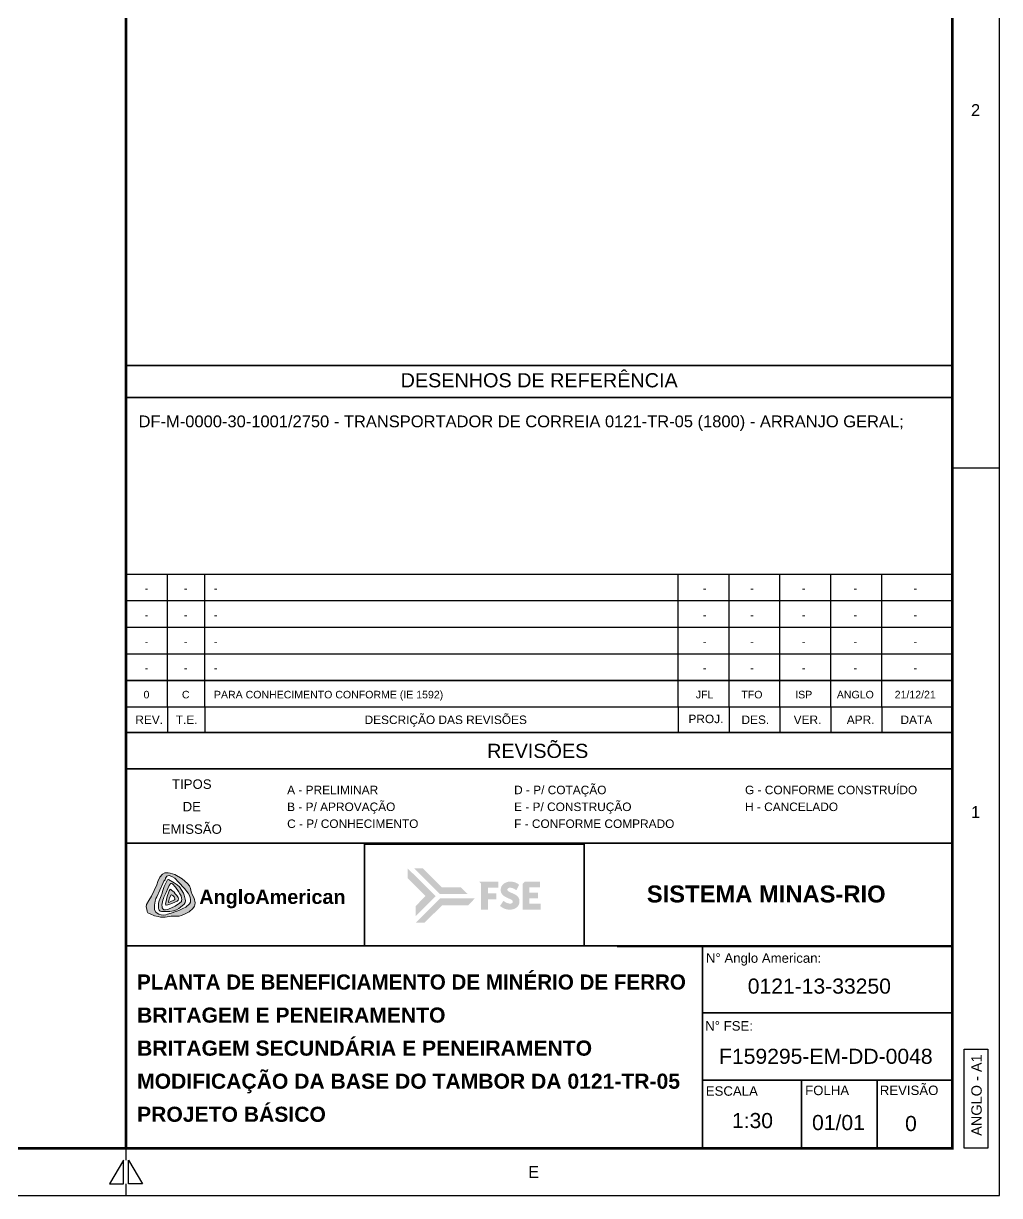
# Model space of a CAD drawing. Header units: millimetres. Extents: x -16232 to 52632, y -3739 to 20678.
# Drawn here: x 19028 to 25230, y 0 to 7444 of the extents above; entities that cross this region are included whole.
import ezdxf
from ezdxf.enums import TextEntityAlignment as Align

# ---------------------------------------------------------------- set-up
doc = ezdxf.new("R2010")
doc.units = ezdxf.units.MM
doc.header["$LTSCALE"] = 300
doc.header["$MEASUREMENT"] = 0
doc.linetypes.add('CENTER2', pattern=[1.125, 0.75, -0.125, 0.125, -0.125])
for name, color, linetype in [('EM-PJ-TEXTO', 7, 'Continuous'), ('PD-GR-formato', 7, 'Continuous'), ('PD-GR-formato texto', 7, 'CENTER2')]:
    doc.layers.add(name, color=color, linetype=linetype)
doc.styles.add('Anglo', font='arialbd.ttf')
doc.styles.add('PADRAO ANGLO', font='arial.ttf')
doc.styles.add('PADRAO ANGLO NEG', font='arialbd.ttf')

# ---------------------------------------------------------------- blocks, each defined once
blk = doc.blocks.new('FORMATO_A1')
for p, q in [((841, 0), (841, 594)), ((841, 154), (831, 154)), ((656, 10), (656, 7.5)), ((656, 2.5), (656, 0)), ((0, 0), (841, 0))]:
    blk.add_line(p, q)
at = {"const_width": 0.6}
blk.add_lwpolyline([(831, 584), (25, 584), (25, 10), (831, 10)], close=True, dxfattribs=at)
for points in [[(833.5, 10), (833.5, 30.98), (838.5, 30.98), (838.5, 10)], [(655.5, 7.5), (652.5, 2.5), (655.5, 2.5)], [(656.5, 7.5), (659.5, 2.5), (656.5, 2.5)]]:
    blk.add_lwpolyline(points, close=True)
at = {"style": 'PADRAO ANGLO'}
for s, p in [('2', (835.92, 229.82)), ('1', (835.92, 81.2)), ('E', (742.34, 5))]:
    blk.add_text(s, height=2.5, dxfattribs=at).set_placement(p, align=Align.MIDDLE)
blk.add_text('ANGLO - A1', height=2.2, rotation=90, dxfattribs=at).set_placement((837.22, 12.64))
blk = doc.blocks.new('CARIMBO REVISÃO')
at = {"layer": 'PD-GR-formato', "flags": 128}
for points in [[(874.78, 103.45), (874.78, 98.03)], [(882.72, 103.45), (882.72, 98.03)], [(982.93, 103.45), (982.93, 98.03)], [(993.71, 103.45), (993.71, 98.03)], [(1004.5, 103.45), (1004.5, 98.03)], [(1015.28, 103.45), (1015.28, 98.03)], [(1026.07, 103.45), (1026.07, 98.03)]]:
    blk.add_lwpolyline(points, dxfattribs=at)
at = {"layer": 'PD-GR-formato', "const_width": 0.35, "flags": 128}
blk.add_lwpolyline([(866, 98.03), (1041, 98.03)], dxfattribs=at)
at = {"layer": 'PD-GR-formato', "style": 'PADRAO ANGLO'}
for s, p in [('DESCRIÇÃO DAS REVISÕES', (916.53, 99.82)), ('PROJ.', (985.11, 100.01)), ('REV.', (867.98, 99.83)), ('T.E.', (876.55, 99.83)), ('DES.', (996.35, 99.83)), ('VER.', (1007.4, 99.83)), ('APR.', (1018.64, 99.83)), ('DATA', (1030.02, 99.83))]:
    blk.add_text(s, height=1.8, dxfattribs=at).set_placement(p)
blk.add_text('REVISÕES', height=3, dxfattribs=at).set_placement((953.19, 92.64), align=Align.CENTER)
blk = doc.blocks.new('TÁBUA REVISÃO')
at = {"layer": 'PD-GR-formato'}
for p, q in [((874.78, 103.45), (874.78, 109.08)), ((882.72, 103.45), (882.72, 109.08)), ((982.93, 103.45), (982.93, 109.08)), ((993.71, 103.45), (993.71, 109.08)), ((1004.5, 103.45), (1004.5, 109.08)), ((1015.28, 103.45), (1015.28, 109.08)), ((1026.07, 103.45), (1026.07, 109.08))]:
    blk.add_line(p, q, dxfattribs=at)
at = {"layer": 'PD-GR-formato', "flags": 128}
for points in [[(866, 109.08), (1041, 109.08)], [(866, 103.45), (1041, 103.45)]]:
    blk.add_lwpolyline(points, dxfattribs=at)
at = {"layer": 'PD-GR-formato', "style": 'PADRAO ANGLO'}
for tag, p in [('REV', (867.85, 105.26)), ('TE', (876.78, 105.26)), ('MOTIVO_REVISÃO', (884.63, 105.26)), ('DES', (996.43, 105.26)), ('VERIF', (1007.63, 105.26)), ('APROV', (1018.92, 105.26)), ('DATA', (1029.24, 105.26))]:
    blk.add_attdef(tag, p, '', height=1.6, dxfattribs=at)
blk.add_attdef('PROJ', text='', height=1.6, dxfattribs=at).set_placement((986.29, 105.26), align=Align.MIDDLE_CENTER)
blk = doc.blocks.new('CARIMBO PRINCIPAL')
at = {"layer": 'PD-GR-formato', "lineweight": 15, "true_color": 0x002776}
h = blk.add_hatch(color=166, dxfattribs=at)
h.paths.add_polyline_path([(667.92, 67.02), (666.36, 67.94), (665.39, 68.27), (664.91, 68.35), (664.2, 68.3), (663.72, 68.03), (663.18, 67.38), (662.77, 66.49), (662.51, 65.81), (661.38, 63.37), (660.82, 62.49), (660.31, 61.63), (660.28, 61.09), (660.39, 60.63), (660.46, 60.17), (660.65, 59.88), (661.11, 59.61), (662.05, 59.22), (662.83, 59.11), (663.29, 58.96), (663.89, 58.92), (664.32, 58.94), (665.13, 59.05), (665.56, 59.15), (666.41, 59.16), (667.24, 59.15), (667.74, 59.28), (668.53, 59.63), (669.37, 60.1), (670.15, 60.79), (670.5, 61.27), (670.59, 61.54), (670.63, 62), (670.45, 62.94), (670.05, 63.77), (669.83, 64.29), (669.67, 65.02), (669.45, 65.6), (669.05, 66.08)])
h.paths.add_polyline_path([(668.41, 65.01), (669.19, 64.02), (669.45, 63.5), (669.59, 63.09), (669.64, 62.7), (669.69, 62.36), (669.66, 62.11), (669.44, 61.78), (668.67, 61.08), (668.01, 60.78), (667.16, 60.34), (666.54, 60.12), (665.59, 59.79), (664.79, 59.57), (664.42, 59.46), (663.94, 59.39), (663.42, 59.41), (662.93, 59.55), (662.61, 59.77), (662.31, 60.01), (662.07, 60.47), (662.04, 60.95), (662.04, 61.5), (662.21, 62.3), (662.34, 62.91), (662.53, 63.22), (663.79, 66.06), (664.03, 66.53), (664.27, 66.84), (664.37, 67.18), (664.48, 67.41), (664.64, 67.6), (664.87, 67.7), (665.12, 67.75), (665.36, 67.69), (665.83, 67.48), (666.33, 67.16), (667.15, 66.33)], flags=16)
at = {"layer": 'PD-GR-formato', "true_color": 0x808080}
h = blk.add_hatch(color=8, dxfattribs=at)
h.dxf.hatch_style = 1
h.paths.add_polyline_path([(721.57, 63.39), (715.65, 69.27), (715.65, 67.18), (719.44, 63.4), (717.32, 61.27), (717.32, 59.15)])
at = {"layer": 'PD-GR-formato', "true_color": 0x1a457d}
h = blk.add_hatch(color=156, dxfattribs=at)
h.dxf.hatch_style = 1
h.paths.add_polyline_path([(726.9, 65.27), (722.87, 65.27), (718.86, 69.29), (717.04, 69.29), (722.48, 63.86), (728.34, 63.86)])
at = {"layer": 'PD-GR-formato', "lineweight": 15, "true_color": 0x002776}
h = blk.add_hatch(color=166, dxfattribs=at)
h.paths.add_polyline_path([(662.91, 61.89), (662.88, 61.24), (662.89, 60.78), (662.96, 60.6), (663.06, 60.41), (663.27, 60.23), (663.55, 60.16), (663.7, 60.13), (664.33, 60.12), (665.26, 60.16), (666.07, 60.31), (666.7, 60.47), (667.22, 60.8), (667.57, 61.07), (668.34, 61.7), (668.56, 62.03), (668.61, 62.38), (668.56, 62.76), (668.34, 63.6), (668.2, 64.05), (667.34, 65.34), (666.82, 65.76), (666.23, 66.22), (665.03, 66.9), (664.81, 66.83), (664.08, 65.43), (663.75, 64.4), (663.64, 64), (663.45, 63.46), (663.01, 62.41)])
h.paths.add_polyline_path([(663.62, 61.49), (663.82, 62.51), (663.93, 62.92), (664.04, 63.19), (664.48, 64.14), (664.85, 65.01), (665.15, 65.63), (665.33, 65.93), (665.43, 66.05), (665.53, 66.09), (665.64, 66.07), (665.83, 66.01), (666.49, 65.28), (667.15, 64.37), (667.38, 63.85), (667.66, 63.42), (667.78, 62.93), (667.8, 62.69), (667.79, 62.47), (667.75, 62.28), (667.36, 61.87), (666.39, 61.27), (665.03, 60.66), (664.76, 60.54), (664.39, 60.49), (664.19, 60.5), (664.04, 60.5), (663.84, 60.64), (663.67, 60.88), (663.64, 61.16)], flags=16)
at = {"layer": 'PD-GR-formato', "lineweight": 15, "true_color": 0xc60c30}
h = blk.add_hatch(color=242, dxfattribs=at)
h.paths.add_polyline_path([(665.66, 64.65), (665.47, 64.81), (665.37, 64.84), (665.34, 64.81), (665.29, 64.74), (665.16, 64.5), (664.72, 63.32), (664.43, 62.05), (664.36, 61.68), (664.43, 61.54), (664.5, 61.5), (664.83, 61.58), (665.3, 61.72), (665.88, 61.91), (666.81, 62.32), (667.06, 62.53), (667.12, 62.79), (667.02, 63.07), (666.74, 63.5), (666.39, 63.87), (666.17, 64.2)])
h.paths.add_polyline_path([(665.58, 63.68), (665.65, 63.69), (665.9, 63.49), (666.17, 63.24), (666.29, 63.03), (666.37, 62.83), (666.37, 62.71), (666.25, 62.6), (665.25, 62.1), (665.03, 62.07), (665, 62.15), (665.21, 63.01)], flags=16)
at = {"layer": 'PD-GR-formato', "true_color": 0x1a457d}
h = blk.add_hatch(color=156, dxfattribs=at)
h.dxf.hatch_style = 1
h.paths.add_polyline_path([(734.46, 63.96), (732.65, 63.96), (732.65, 65.2), (734.84, 65.2), (734.84, 66.46), (730.76, 66.46), (731.17, 66.05), (731.17, 60.53), (732.65, 60.53), (732.65, 62.69), (734.46, 62.69)])
h = blk.add_hatch(color=156, dxfattribs=at)
h.dxf.hatch_style = 1
edge = h.paths.add_edge_path()
edge.add_spline(control_points=[(735.21, 61.32), (735.42, 61.16), (735.78, 60.89), (736.34, 60.65), (736.83, 60.54), (737.31, 60.53), (737.77, 60.55), (738.18, 60.67), (738.55, 60.85), (738.84, 61.09), (739.1, 61.38), (739.26, 61.74), (739.34, 62.17), (739.34, 62.62), (739.15, 63.05), (738.92, 63.39), (738.54, 63.65), (738.19, 63.83), (737.77, 64.03), (737.44, 64.17), (737.14, 64.29), (736.98, 64.42), (736.85, 64.54), (736.75, 64.7), (736.78, 64.87), (736.86, 65.03), (737.05, 65.13), (737.28, 65.18), (737.55, 65.17), (737.81, 65.11), (738.03, 65.02), (738.19, 64.95), (738.28, 64.9), (738.68, 64.64)], knot_values=[0, 0, 0, 0, 3.859628, 6.353358, 8.791783, 11.089665, 13.242058, 15.439781, 17.11739, 19.146438, 20.865454, 22.7235, 24.782012, 27.095268, 29.096025, 31.37984, 32.937911, 35.623208, 37.095442, 39.558965, 40.896671, 41.640829, 42.582528, 43.465589, 44.114001, 45.009567, 45.892199, 47.08564, 48.342404, 49.84419, 50.842697, 51.74046, 52.356017, 52.356017, 52.356017, 52.356017], degree=3, periodic=0)
edge.add_line((738.68, 64.64), (739.25, 65.8))
edge.add_spline(control_points=[(739.25, 65.8), (739.11, 65.91), (738.83, 66.13), (738.35, 66.33), (737.86, 66.44), (737.38, 66.47), (736.92, 66.43), (736.51, 66.31), (736.14, 66.13), (735.85, 65.89), (735.59, 65.6), (735.43, 65.24), (735.35, 64.81), (735.36, 64.36), (735.53, 63.92), (735.81, 63.62), (736.14, 63.32), (736.5, 63.15), (736.92, 62.95), (737.25, 62.8), (737.55, 62.69), (737.71, 62.56), (737.84, 62.44), (737.94, 62.28), (737.91, 62.11), (737.83, 61.95), (737.64, 61.85), (737.41, 61.8), (737.14, 61.81), (736.88, 61.87), (736.66, 61.96), (736.49, 62.03), (736.36, 62.11), (736.23, 62.18), (736.16, 62.23), (735.93, 62.39)], knot_values=[0, 0, 0, 0, 2.545355, 5.039085, 7.477511, 9.775392, 11.927786, 14.125508, 15.803117, 17.832165, 19.551182, 21.409227, 23.46774, 25.780995, 27.781753, 30.119059, 31.594387, 34.279684, 35.751917, 38.215441, 39.553147, 40.297304, 41.239003, 42.122065, 42.770476, 43.666042, 44.548674, 45.742115, 46.99888, 48.500666, 49.499173, 50.396935, 51.20099, 51.738944, 52.438075, 52.438075, 52.438075, 52.438075], degree=3, periodic=0)
edge.add_line((735.93, 62.39), (735.21, 61.32))
h = blk.add_hatch(color=156, dxfattribs=at)
h.dxf.hatch_style = 1
h.paths.add_polyline_path([(741.43, 65.22), (743.7, 65.22), (743.7, 66.46), (740.48, 66.46), (739.99, 65.98), (739.99, 60.53), (743.81, 60.53), (743.81, 61.77), (741.43, 61.77), (741.43, 62.9), (743.24, 62.9), (743.24, 64.14), (741.43, 64.14)])
at = {"layer": 'PD-GR-formato', "true_color": 0x0771a6}
h = blk.add_hatch(color=144, dxfattribs=at)
h.dxf.hatch_style = 1
h.paths.add_polyline_path([(729.88, 62.9), (722.48, 62.9), (717.33, 57.74), (719.21, 57.74), (722.96, 61.47), (728.48, 61.47)])
at = {"layer": 'PD-GR-formato'}
for p, q in [((706.5, 74.4), (753.01, 74.4)), ((831, 52.67), (760, 52.67))]:
    blk.add_line(p, q, dxfattribs=at)
at = {"layer": 'PD-GR-formato', "const_width": 0.35, "flags": 128}
for points in [[(656, 90.31), (831, 90.31)], [(656, 74.6), (831, 74.6)], [(706.5, 74.4), (706.5, 52.67)], [(753.01, 74.4), (753.01, 52.67)], [(656, 52.87), (831, 52.87)], [(778.08, 52.87), (778.08, 10)], [(777.93, 38.65), (831, 38.65)], [(778.08, 24.42), (831, 24.42)], [(799.08, 24.42), (799.08, 10)], [(815.08, 24.42), (815.08, 10)]]:
    blk.add_lwpolyline(points, dxfattribs=at)
at = {"layer": 'PD-GR-formato', "color": 166, "lineweight": 15, "true_color": 0x002776}
for points in [[(663.89, 58.92), (663.29, 58.96), (662.83, 59.11), (662.05, 59.22), (661.11, 59.61), (660.65, 59.88), (660.46, 60.17), (660.39, 60.63), (660.28, 61.09), (660.31, 61.63), (660.82, 62.49), (661.38, 63.37), (662.51, 65.81), (662.77, 66.49), (663.18, 67.38), (663.72, 68.03), (664.2, 68.3), (664.91, 68.35), (665.39, 68.27), (666.36, 67.94), (667.92, 67.02), (669.05, 66.08), (669.45, 65.6), (669.67, 65.02), (669.83, 64.29), (670.05, 63.77), (670.45, 62.94), (670.63, 62), (670.59, 61.54), (670.5, 61.27), (670.15, 60.79), (669.37, 60.1), (668.53, 59.63), (667.74, 59.28), (667.24, 59.15), (666.41, 59.16), (665.56, 59.15), (665.13, 59.05), (664.32, 58.94)], [(664.42, 59.46), (663.94, 59.39), (663.42, 59.41), (662.93, 59.55), (662.61, 59.77), (662.31, 60.01), (662.07, 60.47), (662.04, 60.95), (662.04, 61.5), (662.21, 62.3), (662.34, 62.91), (662.53, 63.22), (663.79, 66.06), (664.03, 66.53), (664.27, 66.84), (664.37, 67.18), (664.48, 67.41), (664.64, 67.6), (664.87, 67.7), (665.12, 67.75), (665.36, 67.69), (665.83, 67.48), (666.33, 67.16), (667.15, 66.33), (668.41, 65.01), (669.19, 64.02), (669.45, 63.5), (669.59, 63.09), (669.64, 62.7), (669.69, 62.36), (669.66, 62.11), (669.44, 61.78), (668.67, 61.08), (668.01, 60.78), (667.16, 60.34), (666.54, 60.12), (665.59, 59.79), (664.79, 59.57)], [(663.55, 60.16), (663.27, 60.23), (663.06, 60.41), (662.96, 60.6), (662.89, 60.78), (662.88, 61.24), (662.91, 61.89), (663.01, 62.41), (663.45, 63.46), (663.64, 64), (663.75, 64.4), (664.08, 65.43), (664.81, 66.83), (665.03, 66.9), (666.23, 66.22), (666.82, 65.76), (667.34, 65.34), (668.2, 64.05), (668.34, 63.6), (668.56, 62.76), (668.61, 62.38), (668.56, 62.03), (668.34, 61.7), (667.57, 61.07), (667.22, 60.8), (666.7, 60.47), (666.07, 60.31), (665.26, 60.16), (664.33, 60.12), (663.7, 60.13)], [(664.04, 60.5), (663.84, 60.64), (663.67, 60.88), (663.64, 61.16), (663.62, 61.49), (663.82, 62.51), (663.93, 62.92), (664.04, 63.19), (664.48, 64.14), (664.85, 65.01), (665.15, 65.63), (665.33, 65.93), (665.43, 66.05), (665.53, 66.09), (665.64, 66.07), (665.83, 66.01), (666.49, 65.28), (667.15, 64.37), (667.38, 63.85), (667.66, 63.42), (667.78, 62.93), (667.8, 62.69), (667.79, 62.47), (667.75, 62.28), (667.36, 61.87), (666.39, 61.27), (665.03, 60.66), (664.76, 60.54), (664.39, 60.49), (664.19, 60.5)]]:
    blk.add_lwpolyline(points, close=True, dxfattribs=at)
at = {"layer": 'PD-GR-formato', "color": 242, "lineweight": 15, "true_color": 0xc60c30}
for points in [[(664.5, 61.5), (664.43, 61.54), (664.36, 61.68), (664.43, 62.05), (664.72, 63.32), (665.16, 64.5), (665.29, 64.74), (665.34, 64.81), (665.37, 64.84), (665.47, 64.81), (665.66, 64.65), (666.17, 64.2), (666.39, 63.87), (666.74, 63.5), (667.02, 63.07), (667.12, 62.79), (667.06, 62.53), (666.81, 62.32), (665.88, 61.91), (665.3, 61.72), (664.83, 61.58)], [(665.25, 62.1), (665.03, 62.07), (665, 62.15), (665.21, 63.01), (665.58, 63.68), (665.65, 63.69), (665.9, 63.49), (666.17, 63.24), (666.29, 63.03), (666.37, 62.83), (666.37, 62.71), (666.25, 62.6)]]:
    blk.add_lwpolyline(points, close=True, dxfattribs=at)
at = {"layer": 'PD-GR-formato', "style": 'PADRAO ANGLO'}
for s, p in [('TIPOS', (669.94, 86.1)), ('DE', (669.94, 81.34)), ('EMISSÃO', (669.94, 76.58))]:
    blk.add_text(s, height=2, dxfattribs=at).set_placement(p, align=Align.CENTER)
for s, height, p in [('D - P/ COTAÇÃO', 1.8, (738.19, 84.97)), ('G - CONFORME CONSTRUÍDO', 1.8, (787.1, 84.97)), ('A - PRELIMINAR', 1.8, (690.13, 84.97)), ('B - P/ APROVAÇÃO', 1.8, (690.13, 81.4)), ('E - P/ CONSTRUÇÃO', 1.8, (738.19, 81.4)), ('H - CANCELADO', 1.8, (787.1, 81.4)), ('C - P/ CONHECIMENTO', 1.8, (690.13, 77.82)), ('F - CONFORME COMPRADO', 1.8, (738.19, 77.82)), ('N%%D Anglo American:', 2, (778.82, 49.28)), ('N%%D FSE:', 2, (778.66, 34.92)), ('ESCALA', 2, (778.79, 21.13)), ('FOLHA', 2, (799.83, 21.26)), ('REVISÃO', 2, (815.63, 21.28))]:
    blk.add_text(s, height=height, dxfattribs=at).set_placement(p)
at = {"layer": 'PD-GR-formato', "color": 166, "true_color": 0x002776, "style": 'Anglo'}
blk.add_text('AngloAmerican', height=3, dxfattribs=at).set_placement((671.53, 61.74))
at = {"layer": 'PD-GR-formato'}
for tag, p, height, style in [('PROJETO', (776.6, 56.71), 3.6, 'PADRAO ANGLO NEG'), ('TÍTULO_1', (661.09, 43.61), 3.2, 'PADRAO ANGLO NEG'), ('Nº_AA', (795.47, 43.13), 3.2, 'PADRAO ANGLO'), ('TÍTULO_2', (661.09, 36.61), 3.2, 'PADRAO ANGLO NEG'), ('TÍTULO_3', (661.09, 29.61), 3.2, 'PADRAO ANGLO NEG'), ('N°FOCUS', (795.47, 28.47), 3.2, 'PADRAO ANGLO'), ('TÍTULO_4', (661.09, 22.61), 3.2, 'PADRAO ANGLO NEG'), ('TÍTULO_5', (661.09, 15.61), 3.2, 'PADRAO ANGLO NEG'), ('ESC', (780.94, 14.13), 3.2, 'PADRAO ANGLO'), ('FL', (799.22, 14.13), 3.2, 'PADRAO ANGLO'), ('REV', (815.26, 14.13), 3.2, 'PADRAO ANGLO')]:
    blk.add_attdef(tag, p, '', height=height, dxfattribs=dict(at, style=style))

msp = doc.modelspace()

# ---------------------------------------------------------------- linework, layer by layer
at = {"layer": 'EM-PJ-TEXTO', "flags": 128}
for points, const_width in [([(19680, 300), (19679.998, 17520)], 18), ([(19680, 5270.883), (24930.002, 5270.841)], 10.5), ([(19679.982, 5067.841), (24930.002, 5067.841)], 10.5)]:
    msp.add_lwpolyline(points, dxfattribs=dict(at, const_width=const_width))

# ---------------------------------------------------------------- block references
at = {"xscale": 30, "yscale": 30, "zscale": 30}
msp.add_blockref('FORMATO_A1', (0, 0), dxfattribs=at)
at = {"layer": 'EM-PJ-TEXTO'}
ref = msp.add_blockref('TÁBUA REVISÃO', (-6299.995, 674.859), dxfattribs=dict(at, xscale=30, yscale=30, zscale=30))
ref.add_attrib('REV', '-', dxfattribs={"layer": 'PD-GR-formato texto', "height": 48, "style": 'PADRAO ANGLO'}).set_placement((19810.245, 3832.529), align=Align.CENTER)
ref.add_attrib('TE', '-', dxfattribs={"layer": 'PD-GR-formato texto', "height": 48, "style": 'PADRAO ANGLO'}).set_placement((20059.593, 3832.529), align=Align.CENTER)
ref.add_attrib('MOTIVO_REVISÃO', '-', (20238.829, 3832.529), dxfattribs={"layer": 'PD-GR-formato texto', "height": 48, "style": 'PADRAO ANGLO'})
ref.add_attrib('PROJ', '-', dxfattribs={"layer": 'PD-GR-formato texto', "height": 48, "style": 'PADRAO ANGLO'}).set_placement((23356.26, 3832.529), align=Align.CENTER)
ref.add_attrib('DES', '-', dxfattribs={"layer": 'PD-GR-formato texto', "height": 48, "style": 'PADRAO ANGLO'}).set_placement((23656.579, 3832.529), align=Align.CENTER)
ref.add_attrib('VERIF', '-', dxfattribs={"layer": 'PD-GR-formato texto', "height": 48, "style": 'PADRAO ANGLO'}).set_placement((23985.849, 3832.529), align=Align.CENTER)
ref.add_attrib('APROV', '-', dxfattribs={"layer": 'PD-GR-formato texto', "height": 48, "style": 'PADRAO ANGLO'}).set_placement((24313.574, 3832.529), align=Align.CENTER)
ref.add_attrib('DATA', '-', dxfattribs={"layer": 'PD-GR-formato texto', "height": 48, "style": 'PADRAO ANGLO'}).set_placement((24694.147, 3832.529), align=Align.CENTER)
ref = msp.add_blockref('TÁBUA REVISÃO', (-6299.997, 506.143), dxfattribs=dict(at, xscale=30, yscale=30, zscale=30))
ref.add_attrib('REV', '-', dxfattribs={"layer": 'PD-GR-formato texto', "height": 48, "style": 'PADRAO ANGLO'}).set_placement((19810.244, 3663.813), align=Align.CENTER)
ref.add_attrib('TE', '-', dxfattribs={"layer": 'PD-GR-formato texto', "height": 48, "style": 'PADRAO ANGLO'}).set_placement((20059.592, 3663.813), align=Align.CENTER)
ref.add_attrib('MOTIVO_REVISÃO', '-', (20238.828, 3663.813), dxfattribs={"layer": 'PD-GR-formato texto', "height": 48, "style": 'PADRAO ANGLO'})
ref.add_attrib('PROJ', '-', dxfattribs={"layer": 'PD-GR-formato texto', "height": 48, "style": 'PADRAO ANGLO'}).set_placement((23356.259, 3663.813), align=Align.CENTER)
ref.add_attrib('DES', '-', dxfattribs={"layer": 'PD-GR-formato texto', "height": 48, "style": 'PADRAO ANGLO'}).set_placement((23656.578, 3663.813), align=Align.CENTER)
ref.add_attrib('VERIF', '-', dxfattribs={"layer": 'PD-GR-formato texto', "height": 48, "style": 'PADRAO ANGLO'}).set_placement((23985.848, 3663.813), align=Align.CENTER)
ref.add_attrib('APROV', '-', dxfattribs={"layer": 'PD-GR-formato texto', "height": 48, "style": 'PADRAO ANGLO'}).set_placement((24313.573, 3663.813), align=Align.CENTER)
ref.add_attrib('DATA', '-', dxfattribs={"layer": 'PD-GR-formato texto', "height": 48, "style": 'PADRAO ANGLO'}).set_placement((24694.145, 3663.813), align=Align.CENTER)
ref = msp.add_blockref('TÁBUA REVISÃO', (-6299.998, 337.428), dxfattribs=dict(at, xscale=30, yscale=30, zscale=30))
ref.add_attrib('REV', '-', dxfattribs={"layer": 'PD-GR-formato texto', "height": 48, "style": 'PADRAO ANGLO'}).set_placement((19810.243, 3495.097), align=Align.CENTER)
ref.add_attrib('TE', '-', dxfattribs={"layer": 'PD-GR-formato texto', "height": 48, "style": 'PADRAO ANGLO'}).set_placement((20059.591, 3495.097), align=Align.CENTER)
ref.add_attrib('MOTIVO_REVISÃO', '-', (20238.827, 3495.097), dxfattribs={"layer": 'PD-GR-formato texto', "height": 48, "style": 'PADRAO ANGLO'})
ref.add_attrib('PROJ', '-', dxfattribs={"layer": 'PD-GR-formato texto', "height": 48, "style": 'PADRAO ANGLO'}).set_placement((23356.257, 3495.097), align=Align.CENTER)
ref.add_attrib('DES', '-', dxfattribs={"layer": 'PD-GR-formato texto', "height": 48, "style": 'PADRAO ANGLO'}).set_placement((23656.576, 3495.097), align=Align.CENTER)
ref.add_attrib('VERIF', '-', dxfattribs={"layer": 'PD-GR-formato texto', "height": 48, "style": 'PADRAO ANGLO'}).set_placement((23985.847, 3495.097), align=Align.CENTER)
ref.add_attrib('APROV', '-', dxfattribs={"layer": 'PD-GR-formato texto', "height": 48, "style": 'PADRAO ANGLO'}).set_placement((24313.572, 3495.097), align=Align.CENTER)
ref.add_attrib('DATA', '-', dxfattribs={"layer": 'PD-GR-formato texto', "height": 48, "style": 'PADRAO ANGLO'}).set_placement((24694.144, 3495.097), align=Align.CENTER)
ref = msp.add_blockref('TÁBUA REVISÃO', (-6299.999, 168.712), dxfattribs=dict(at, xscale=30, yscale=30, zscale=30))
ref.add_attrib('REV', '-', dxfattribs={"layer": 'PD-GR-formato texto', "height": 48, "style": 'PADRAO ANGLO'}).set_placement((19810.241, 3326.382), align=Align.CENTER)
ref.add_attrib('TE', '-', dxfattribs={"layer": 'PD-GR-formato texto', "height": 48, "style": 'PADRAO ANGLO'}).set_placement((20059.59, 3326.382), align=Align.CENTER)
ref.add_attrib('MOTIVO_REVISÃO', '-', (20238.826, 3326.382), dxfattribs={"layer": 'PD-GR-formato texto', "height": 48, "style": 'PADRAO ANGLO'})
ref.add_attrib('PROJ', '-', dxfattribs={"layer": 'PD-GR-formato texto', "height": 48, "style": 'PADRAO ANGLO'}).set_placement((23356.256, 3326.382), align=Align.CENTER)
ref.add_attrib('DES', '-', dxfattribs={"layer": 'PD-GR-formato texto', "height": 48, "style": 'PADRAO ANGLO'}).set_placement((23656.575, 3326.382), align=Align.CENTER)
ref.add_attrib('VERIF', '-', dxfattribs={"layer": 'PD-GR-formato texto', "height": 48, "style": 'PADRAO ANGLO'}).set_placement((23985.846, 3326.382), align=Align.CENTER)
ref.add_attrib('APROV', '-', dxfattribs={"layer": 'PD-GR-formato texto', "height": 48, "style": 'PADRAO ANGLO'}).set_placement((24313.571, 3326.382), align=Align.CENTER)
ref.add_attrib('DATA', '-', dxfattribs={"layer": 'PD-GR-formato texto', "height": 48, "style": 'PADRAO ANGLO'}).set_placement((24694.143, 3326.382), align=Align.CENTER)
ref = msp.add_blockref('TÁBUA REVISÃO', (-6300, -0.003), dxfattribs=dict(at, xscale=30, yscale=30, zscale=30))
ref.add_attrib('REV', '0', dxfattribs={"layer": 'PD-GR-formato texto', "height": 48, "style": 'PADRAO ANGLO'}).set_placement((19810.24, 3157.666), align=Align.CENTER)
ref.add_attrib('TE', 'C', dxfattribs={"layer": 'PD-GR-formato texto', "height": 48, "style": 'PADRAO ANGLO'}).set_placement((20059.589, 3157.666), align=Align.CENTER)
ref.add_attrib('MOTIVO_REVISÃO', 'PARA CONHECIMENTO CONFORME (IE 1592)', (20238.824, 3157.666), dxfattribs={"layer": 'PD-GR-formato texto', "height": 47.99965, "style": 'PADRAO ANGLO'})
ref.add_attrib('PROJ', 'JFL', dxfattribs={"layer": 'PD-GR-formato texto', "height": 47.9997, "style": 'PADRAO ANGLO'}).set_placement((23356.255, 3157.666), align=Align.CENTER)
ref.add_attrib('DES', 'TFO', dxfattribs={"layer": 'PD-GR-formato texto', "height": 47.9997, "style": 'PADRAO ANGLO'}).set_placement((23656.574, 3157.666), align=Align.CENTER)
ref.add_attrib('VERIF', 'ISP', dxfattribs={"layer": 'PD-GR-formato texto', "height": 47.9997, "style": 'PADRAO ANGLO'}).set_placement((23985.845, 3157.666), align=Align.CENTER)
ref.add_attrib('APROV', 'ANGLO', dxfattribs={"layer": 'PD-GR-formato texto', "height": 47.9997, "style": 'PADRAO ANGLO'}).set_placement((24313.569, 3157.666), align=Align.CENTER)
ref.add_attrib('DATA', '21/12/21', dxfattribs={"layer": 'PD-GR-formato texto', "height": 47.9997, "style": 'PADRAO ANGLO'}).set_placement((24694.142, 3157.666), align=Align.CENTER)
at = {"layer": 'EM-PJ-TEXTO', "xscale": 30, "yscale": 30, "zscale": 30}
msp.add_blockref('CARIMBO REVISÃO', (-6300, 0), dxfattribs=at)
at = {"layer": 'EM-PJ-TEXTO'}
ref = msp.add_blockref('CARIMBO PRINCIPAL', (0, 0), dxfattribs=dict(at, xscale=30, yscale=30, zscale=30))
ref.add_attrib('PROJETO', 'SISTEMA MINAS-RIO', (22988.946, 1861.476), dxfattribs={"layer": 'PD-GR-formato texto', "height": 107.99922, "style": 'PADRAO ANGLO NEG'})
ref.add_attrib('Nº_AA', '0121-13-33250', (23630.168, 1282.318), dxfattribs={"layer": 'PD-GR-formato texto', "height": 96, "style": 'PADRAO ANGLO'})
ref.add_attrib('Nº_CLB', 'F159295-EM-DD-0048^I^I', (23448.003, 836.49), dxfattribs={"layer": 'PD-GR-formato texto', "height": 96, "style": 'PADRAO ANGLO'})
ref.add_attrib('TÍTULO_1', 'PLANTA DE BENEFICIAMENTO DE MINÉRIO DE FERRO', (19750.515, 1308.294), dxfattribs={"layer": 'PD-GR-formato texto', "height": 96, "style": 'PADRAO ANGLO NEG', "width": 0.975})
ref.add_attrib('TÍTULO_2', 'BRITAGEM E PENEIRAMENTO', (19750.515, 1098.176), dxfattribs={"layer": 'PD-GR-formato texto', "height": 96, "style": 'PADRAO ANGLO NEG'})
ref.add_attrib('TÍTULO_3', 'BRITAGEM SECUNDÁRIA E PENEIRAMENTO', (19750.515, 888.417), dxfattribs={"layer": 'PD-GR-formato texto', "height": 96, "style": 'PADRAO ANGLO NEG'})
ref.add_attrib('TÍTULO_4', 'MODIFICAÇÃO DA BASE DO TAMBOR DA 0121-TR-05', (19750.515, 678.39), dxfattribs={"layer": 'PD-GR-formato texto', "height": 96, "style": 'PADRAO ANGLO NEG'})
ref.add_attrib('TÍTULO_5', 'PROJETO BÁSICO', (19750.515, 468.343), dxfattribs={"layer": 'PD-GR-formato texto', "height": 96, "style": 'PADRAO ANGLO NEG'})
ref.add_attrib('ESC', '1:30', (23529.584, 428.337), dxfattribs={"layer": 'PD-GR-formato texto', "height": 96, "style": 'PADRAO ANGLO'})
ref.add_attrib('FL', '01/01', (24038.791, 415.778), dxfattribs={"layer": 'PD-GR-formato texto', "height": 96, "style": 'PADRAO ANGLO'})
ref.add_attrib('REV', '0', (24629.721, 409.499), dxfattribs={"layer": 'PD-GR-formato texto', "height": 96, "style": 'PADRAO ANGLO'})

# ---------------------------------------------------------------- texts
at = {"layer": 'EM-PJ-TEXTO', "style": 'PADRAO ANGLO'}
msp.add_text('DESENHOS DE REFERÊNCIA', height=89.99935, dxfattribs=at).set_placement((22305.021, 5133.084), align=Align.CENTER)
at = {"layer": 'EM-PJ-TEXTO', "insert": (19759.936, 4954.401), "char_height": 75, "attachment_point": 1, "style": 'PADRAO ANGLO'}
msp.add_mtext('DF-M-0000-30-1001/2750 - TRANSPORTADOR DE CORREIA 0121-TR-05 (1800) - ARRANJO GERAL; ', dxfattribs=at)

doc.saveas('drawing.dxf')
